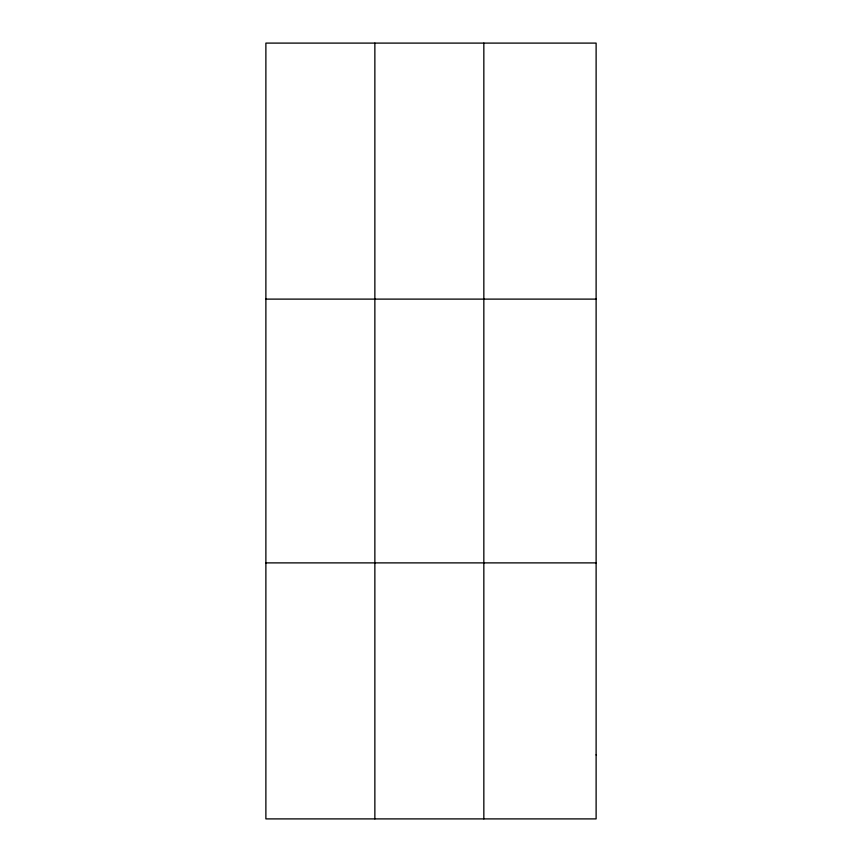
<?xml version="1.0" encoding="UTF-8"?>
<svg xmlns="http://www.w3.org/2000/svg" width="862" height="862" viewBox="0 0 862 862"><rect width="100%" height="100%" fill="white"/><g stroke="black" fill="none" stroke-linecap="round" stroke-linejoin="round"><path stroke-width="1.29" d="M374.862 818.9L374.862 43.1M483.841 818.9L483.841 43.1M265.884 299.114L596.116 299.114M265.884 562.886L596.116 562.886M596.116 754.896L596.116 818.9L265.884 818.9L265.884 43.1L596.116 43.1L596.116 754.896"/></g></svg>
